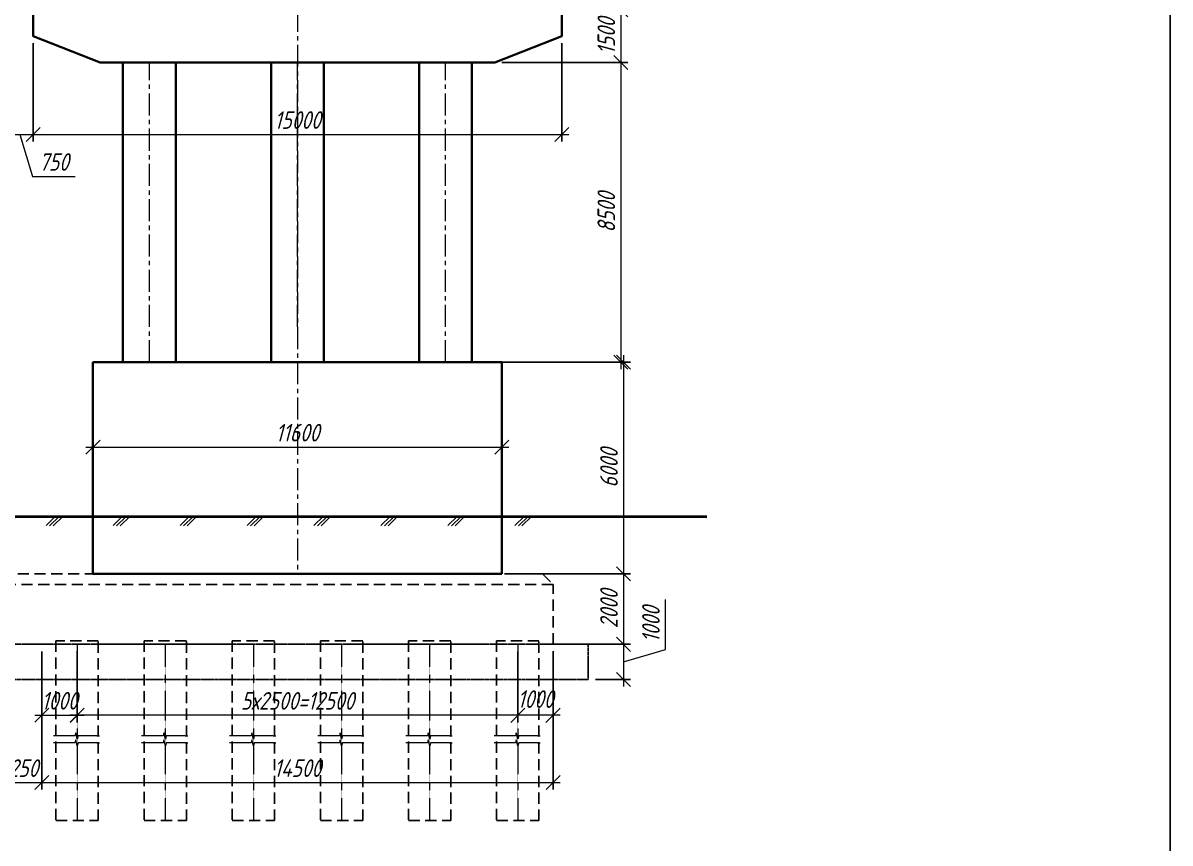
# Model space of a CAD drawing. Header units: millimetres. Extents: x 1864 to 10174863, y -4887456 to 5366151.
# Drawn here: x 4428832 to 4461373, y 15335 to 38596 of the extents above; entities that cross this region are included whole.
import ezdxf

# ---------------------------------------------------------------- set-up
doc = ezdxf.new("R2010")
doc.units = ezdxf.units.MM
doc.linetypes.add('невидимая', pattern=[9.525, 6.35, -3.175])
doc.linetypes.add('осевая', pattern=[2, 1.25, -0.25, 0.25, -0.25])
for name, color, linetype, lineweight in [('01_Основные', 7, 'Continuous', 40), ('04_Невидимые', 3, 'Continuous', 13), ('1-Бетон', 106, 'Continuous', 35), ('ИС_Ось', 3, 'осевая', 18), ('ИС_Размер', 3, 'Continuous', 18), ('ИС_Тонкая', 3, 'Continuous', 18)]:
    doc.layers.add(name, color=color, linetype=linetype, lineweight=lineweight)
doc.layers.add('ИС_Невидимая', color=4, linetype='невидимая')
doc.styles.add('0', font='isocpeur.ttf', dxfattribs={"width": 0.8, "oblique": 15})
doc.dimstyles.new('М200', dxfattribs={"dimscale": 200, "dimtxt": 2.5, "dimasz": 2, "dimexe": 1, "dimexo": 1, "dimgap": 0.8, "dimtad": 1, "dimdec": 0, "dimzin": 0, "dimdsep": 46, "dimtxsty": '0', "dimblk": 'OBLIQUE', "dimcen": 0.09, "dimdle": 1, "dimclrd": 256, "dimclre": 256, "dimclrt": 256, "dimadec": 4, "dimazin": 0, "dimtfac": 1, "dimtdec": 0, "dimtmove": 1, "dimatfit": 2, "dimfxl": 1, "dimtolj": 1, "dimtzin": 0, "dimlwd": -1, "dimarcsym": 0})

# ---------------------------------------------------------------- blocks, each defined once
blk = doc.blocks.new('_OBLIQUE')
at = {"color": 0, "linetype": 'ByBlock', "lineweight": -2}
blk.add_line((0.5, 0.5), (-0.5, -0.5), dxfattribs=at)
blk = doc.blocks.new('*D502')
at = {"layer": 'Defpoints', "color": 0, "linetype": 'Continuous', "transparency": 16777216}
for p in [(4442219, 37472, 5778), (4442219, 28972, 5778), (4445791, 28972)]:
    blk.add_point(p, dxfattribs=at)
at = {"layer": 'ИС_Размер', "lineweight": -2, "transparency": 16777216}
for p, q in [((4442419, 37472), (4445991, 37472)), ((4442419, 28972), (4445991, 28972))]:
    blk.add_line(p, q, dxfattribs=at)
at = {"layer": 'ИС_Размер', "transparency": 16777216}
blk.add_line((4445791, 37672), (4445791, 28772), dxfattribs=at)
at = {"layer": 'ИС_Размер', "linetype": 'Continuous', "transparency": 16777216, "xscale": 400, "yscale": 400, "zscale": 400}
for p, rotation in [((4445791, 37472), 90), ((4445791, 28972), 270)]:
    blk.add_blockref('_OBLIQUE', p, dxfattribs=dict(at, rotation=rotation))
at = {"layer": 'ИС_Размер', "linetype": 'Continuous', "transparency": 16777216, "insert": (4445381, 33222), "char_height": 500, "attachment_point": 5, "rotation": 90, "style": '0'}
blk.add_mtext('\\A1;8500', dxfattribs=at)
blk = doc.blocks.new('*D504')
at = {"layer": 'Defpoints', "color": 0, "linetype": 'Continuous', "transparency": 16777216}
for p in [(4442420, 26565), (4430820, 25972, 5778), (4442420, 25972, 5778)]:
    blk.add_point(p, dxfattribs=at)
at = {"layer": 'ИС_Размер', "lineweight": -2, "transparency": 16777216}
for p, q in [((4430820, 26172), (4430820, 26765)), ((4442420, 26172), (4442420, 26765))]:
    blk.add_line(p, q, dxfattribs=at)
at = {"layer": 'ИС_Размер', "transparency": 16777216}
blk.add_line((4430620, 26565), (4442620, 26565), dxfattribs=at)
at = {"layer": 'ИС_Размер', "linetype": 'Continuous', "transparency": 16777216, "xscale": 400, "yscale": 400, "zscale": 400, "rotation": 180}
blk.add_blockref('_OBLIQUE', (4430820, 26565), dxfattribs=at)
at = {"layer": 'ИС_Размер', "linetype": 'Continuous', "transparency": 16777216, "xscale": 400, "yscale": 400, "zscale": 400}
blk.add_blockref('_OBLIQUE', (4442420, 26565), dxfattribs=at)
at = {"layer": 'ИС_Размер', "linetype": 'Continuous', "transparency": 16777216, "insert": (4436620, 26975), "char_height": 500, "attachment_point": 5, "style": '0'}
blk.add_mtext('\\A1;11600', dxfattribs=at)
blk = doc.blocks.new('*D505')
at = {"layer": 'Defpoints', "color": 0, "linetype": 'Continuous', "transparency": 16777216}
for p in [(4429120, 38222, 5778), (4444120, 38222, 5778), (4444120, 35432)]:
    blk.add_point(p, dxfattribs=at)
at = {"layer": 'ИС_Размер', "lineweight": -2, "transparency": 16777216}
for p, q in [((4429120, 38022), (4429120, 35232)), ((4444120, 38022), (4444120, 35232))]:
    blk.add_line(p, q, dxfattribs=at)
at = {"layer": 'ИС_Размер', "transparency": 16777216}
blk.add_line((4428920, 35432), (4444320, 35432), dxfattribs=at)
at = {"layer": 'ИС_Размер', "linetype": 'Continuous', "transparency": 16777216, "xscale": 400, "yscale": 400, "zscale": 400, "rotation": 180}
blk.add_blockref('_OBLIQUE', (4429120, 35432), dxfattribs=at)
at = {"layer": 'ИС_Размер', "linetype": 'Continuous', "transparency": 16777216, "xscale": 400, "yscale": 400, "zscale": 400}
blk.add_blockref('_OBLIQUE', (4444120, 35432), dxfattribs=at)
at = {"layer": 'ИС_Размер', "linetype": 'Continuous', "transparency": 16777216, "insert": (4436620, 35842), "char_height": 500, "attachment_point": 5, "style": '0'}
blk.add_mtext('\\A1;15000', dxfattribs=at)
blk = doc.blocks.new('*D506')
at = {"layer": 'Defpoints', "color": 0, "linetype": 'Continuous', "transparency": 16777216}
for p in [(4429120, 38222, 5778), (4428370, 37722, 5778), (4429120, 35432)]:
    blk.add_point(p, dxfattribs=at)
at = {"layer": 'ИС_Размер', "lineweight": -2, "transparency": 16777216}
for p, q in [((4429120, 38022), (4429120, 35232)), ((4428370, 37522), (4428370, 35232))]:
    blk.add_line(p, q, dxfattribs=at)
at = {"layer": 'ИС_Размер', "transparency": 16777216}
for p, q in [((4428170, 35432), (4429320, 35432)), ((4428745, 35432), (4429102, 34242)), ((4429102, 34242), (4430316, 34242))]:
    blk.add_line(p, q, dxfattribs=at)
at = {"layer": 'ИС_Размер', "linetype": 'Continuous', "transparency": 16777216, "xscale": 400, "yscale": 400, "zscale": 400, "rotation": 180}
blk.add_blockref('_OBLIQUE', (4428370, 35432), dxfattribs=at)
at = {"layer": 'ИС_Размер', "linetype": 'Continuous', "transparency": 16777216, "xscale": 400, "yscale": 400, "zscale": 400}
blk.add_blockref('_OBLIQUE', (4429120, 35432), dxfattribs=at)
at = {"layer": 'ИС_Размер', "linetype": 'Continuous', "transparency": 16777216, "insert": (4429709, 34652), "char_height": 500, "attachment_point": 5, "style": '0'}
blk.add_mtext('\\A1;750', dxfattribs=at)
blk = doc.blocks.new('*D510')
at = {"layer": 'Defpoints', "color": 0, "linetype": 'Continuous', "transparency": 16777216}
for p in [(4444120, 38972, 5778), (4442219, 37472, 5778), (4445791, 37472)]:
    blk.add_point(p, dxfattribs=at)
at = {"layer": 'ИС_Размер', "transparency": 16777216}
blk.add_line((4445791, 39172), (4445791, 37272), dxfattribs=at)
at = {"layer": 'ИС_Размер', "lineweight": -2, "transparency": 16777216}
for p, q in [((4444320, 38972), (4445991, 38972)), ((4442419, 37472), (4445991, 37472))]:
    blk.add_line(p, q, dxfattribs=at)
at = {"layer": 'ИС_Размер', "linetype": 'Continuous', "transparency": 16777216, "xscale": 400, "yscale": 400, "zscale": 400}
for p, rotation in [((4445791, 38972), 90), ((4445791, 37472), 270)]:
    blk.add_blockref('_OBLIQUE', p, dxfattribs=dict(at, rotation=rotation))
at = {"layer": 'ИС_Размер', "linetype": 'Continuous', "transparency": 16777216, "insert": (4445381, 38222), "char_height": 500, "attachment_point": 5, "rotation": 90, "style": '0'}
blk.add_mtext('\\A1;1500', dxfattribs=at)
blk = doc.blocks.new('*D511')
at = {"layer": 'Defpoints', "color": 0, "linetype": 'Continuous', "transparency": 16777216}
for p in [(4442420, 28972, 5778), (4442420, 22972, 5778), (4445867, 22972)]:
    blk.add_point(p, dxfattribs=at)
at = {"layer": 'ИС_Размер', "lineweight": -2, "transparency": 16777216}
for p, q in [((4442620, 28972), (4446067, 28972)), ((4442620, 22972), (4446067, 22972))]:
    blk.add_line(p, q, dxfattribs=at)
at = {"layer": 'ИС_Размер', "transparency": 16777216}
blk.add_line((4445867, 29172), (4445867, 22772), dxfattribs=at)
at = {"layer": 'ИС_Размер', "linetype": 'Continuous', "transparency": 16777216, "xscale": 400, "yscale": 400, "zscale": 400}
for p, rotation in [((4445867, 28972), 90), ((4445867, 22972), 270)]:
    blk.add_blockref('_OBLIQUE', p, dxfattribs=dict(at, rotation=rotation))
at = {"layer": 'ИС_Размер', "linetype": 'Continuous', "transparency": 16777216, "insert": (4445457, 25972), "char_height": 500, "attachment_point": 5, "rotation": 90, "style": '0'}
blk.add_mtext('\\A1;6000', dxfattribs=at)
blk = doc.blocks.new('*D512')
at = {"layer": 'Defpoints', "color": 0, "linetype": 'Continuous', "transparency": 16777216}
for p in [(4443294, 22972, 5778), (4443595, 20972, 5778), (4445867, 20972)]:
    blk.add_point(p, dxfattribs=at)
at = {"layer": 'ИС_Размер', "transparency": 16777216}
blk.add_line((4445867, 23172), (4445867, 20772), dxfattribs=at)
at = {"layer": 'ИС_Размер', "lineweight": -2, "transparency": 16777216}
for p, q in [((4443494, 22972), (4446067, 22972)), ((4443795, 20972), (4446067, 20972))]:
    blk.add_line(p, q, dxfattribs=at)
at = {"layer": 'ИС_Размер', "linetype": 'Continuous', "transparency": 16777216, "xscale": 400, "yscale": 400, "zscale": 400}
for p, rotation in [((4445867, 22972), 90), ((4445867, 20972), 270)]:
    blk.add_blockref('_OBLIQUE', p, dxfattribs=dict(at, rotation=rotation))
at = {"layer": 'ИС_Размер', "linetype": 'Continuous', "transparency": 16777216, "insert": (4445457, 21972), "char_height": 500, "attachment_point": 5, "rotation": 90, "style": '0'}
blk.add_mtext('\\A1;2000', dxfattribs=at)
blk = doc.blocks.new('*D513')
at = {"layer": 'Defpoints', "color": 0, "linetype": 'Continuous', "transparency": 16777216}
for p in [(4444870, 20972, 5778), (4444870, 19972, 5778), (4445867, 19972)]:
    blk.add_point(p, dxfattribs=at)
at = {"layer": 'ИС_Размер', "transparency": 16777216}
for p, q in [((4447057, 20829), (4447057, 22243)), ((4445867, 21172), (4445867, 19772)), ((4445867, 20472), (4447057, 20829))]:
    blk.add_line(p, q, dxfattribs=at)
at = {"layer": 'ИС_Размер', "lineweight": -2, "transparency": 16777216}
for p, q in [((4445070, 20972), (4446067, 20972)), ((4445070, 19972), (4446067, 19972))]:
    blk.add_line(p, q, dxfattribs=at)
at = {"layer": 'ИС_Размер', "linetype": 'Continuous', "transparency": 16777216, "xscale": 400, "yscale": 400, "zscale": 400}
for p, rotation in [((4445867, 20972), 90), ((4445867, 19972), 270)]:
    blk.add_blockref('_OBLIQUE', p, dxfattribs=dict(at, rotation=rotation))
at = {"layer": 'ИС_Размер', "linetype": 'Continuous', "transparency": 16777216, "insert": (4446647, 21536), "char_height": 500, "attachment_point": 5, "rotation": 90, "style": '0'}
blk.add_mtext('\\A1;1000', dxfattribs=at)
blk = doc.blocks.new('земля')
at = {"layer": '04_Невидимые', "ltscale": 1000}
for points in [[(-536, -536), (0, 0)], [(-336, -536), (200, 0)], [(-136, -536), (400, 0)]]:
    blk.add_lwpolyline(points, dxfattribs=at)
blk = doc.blocks.new('*U472')
at = {"layer": '04_Невидимые', "xscale": 0.5000000000000201, "yscale": 0.5000000000000201, "zscale": 0.5000000000000201, "rotation": 359.2773730583461}
blk.add_blockref('земля', (36, 134), dxfattribs=at)
blk = doc.blocks.new('*U473')
at = {"color": 0, "linetype": 'ByBlock', "lineweight": -2, "transparency": 16777216}
for p in [(0, 0), (1900, 0), (3800, 0), (5700, 0), (7600, 0), (9500, 0), (11400, 0), (13300, 0), (15200, 0), (17100, 0), (19000, 0), (20900, 0), (22800, 0), (24700, 0), (26600, 0), (28500, 0)]:
    blk.add_blockref('*U472', p, dxfattribs=at)
blk = doc.blocks.new('*D965')
at = {"layer": 'Defpoints', "color": 0, "linetype": 'Continuous', "transparency": 16777216}
for p in [(4428120, 20972), (4429371, 20972), (4429371, 17050)]:
    blk.add_point(p, dxfattribs=at)
at = {"layer": 'ИС_Размер', "lineweight": -2, "transparency": 16777216}
for p, q in [((4428120, 20772), (4428120, 16850)), ((4429371, 20772), (4429371, 16850))]:
    blk.add_line(p, q, dxfattribs=at)
at = {"layer": 'ИС_Размер', "transparency": 16777216}
blk.add_line((4427920, 17050), (4429571, 17050), dxfattribs=at)
at = {"layer": 'ИС_Размер', "linetype": 'Continuous', "transparency": 16777216, "xscale": 400, "yscale": 400, "zscale": 400, "rotation": 180}
blk.add_blockref('_OBLIQUE', (4428120, 17050), dxfattribs=at)
at = {"layer": 'ИС_Размер', "linetype": 'Continuous', "transparency": 16777216, "xscale": 400, "yscale": 400, "zscale": 400}
blk.add_blockref('_OBLIQUE', (4429371, 17050), dxfattribs=at)
at = {"layer": 'ИС_Размер', "linetype": 'Continuous', "transparency": 16777216, "insert": (4428745, 17460), "char_height": 500, "attachment_point": 5, "style": '0'}
blk.add_mtext('\\A1;1250', dxfattribs=at)
blk = doc.blocks.new('*D966')
at = {"layer": 'Defpoints', "color": 0, "linetype": 'Continuous', "transparency": 16777216}
for p in [(4429370, 20972, 5778), (4443871, 20976, 5778), (4443871, 17050)]:
    blk.add_point(p, dxfattribs=at)
at = {"layer": 'ИС_Размер', "lineweight": -2, "transparency": 16777216}
for p, q in [((4429370, 20772), (4429370, 16850)), ((4443871, 20776), (4443871, 16850))]:
    blk.add_line(p, q, dxfattribs=at)
at = {"layer": 'ИС_Размер', "transparency": 16777216}
blk.add_line((4429170, 17050), (4444071, 17050), dxfattribs=at)
at = {"layer": 'ИС_Размер', "linetype": 'Continuous', "transparency": 16777216, "xscale": 400, "yscale": 400, "zscale": 400, "rotation": 180}
blk.add_blockref('_OBLIQUE', (4429370, 17050), dxfattribs=at)
at = {"layer": 'ИС_Размер', "linetype": 'Continuous', "transparency": 16777216, "xscale": 400, "yscale": 400, "zscale": 400}
blk.add_blockref('_OBLIQUE', (4443871, 17050), dxfattribs=at)
at = {"layer": 'ИС_Размер', "linetype": 'Continuous', "transparency": 16777216, "insert": (4436620, 17460), "char_height": 500, "attachment_point": 5, "style": '0'}
blk.add_mtext('\\A1;14500', dxfattribs=at)
blk = doc.blocks.new('*D967')
at = {"layer": 'Defpoints', "color": 0, "linetype": 'Continuous', "transparency": 16777216}
for p in [(4429370, 20972), (4430370, 20976), (4430370, 18961)]:
    blk.add_point(p, dxfattribs=at)
at = {"layer": 'ИС_Размер', "lineweight": -2, "transparency": 16777216}
for p, q in [((4429370, 20772), (4429370, 18761)), ((4430370, 20776), (4430370, 18761))]:
    blk.add_line(p, q, dxfattribs=at)
at = {"layer": 'ИС_Размер', "transparency": 16777216}
blk.add_line((4429170, 18961), (4430570, 18961), dxfattribs=at)
at = {"layer": 'ИС_Размер', "linetype": 'Continuous', "transparency": 16777216, "xscale": 400, "yscale": 400, "zscale": 400, "rotation": 180}
blk.add_blockref('_OBLIQUE', (4429370, 18961), dxfattribs=at)
at = {"layer": 'ИС_Размер', "linetype": 'Continuous', "transparency": 16777216, "xscale": 400, "yscale": 400, "zscale": 400}
blk.add_blockref('_OBLIQUE', (4430370, 18961), dxfattribs=at)
at = {"layer": 'ИС_Размер', "linetype": 'Continuous', "transparency": 16777216, "insert": (4429870, 19371), "char_height": 500, "attachment_point": 5, "style": '0'}
blk.add_mtext('\\A1;1000', dxfattribs=at)
blk = doc.blocks.new('*D969')
at = {"layer": 'Defpoints', "color": 0, "linetype": 'Continuous', "transparency": 16777216}
for p in [(4442870, 20972), (4443870, 20972), (4442870, 18958)]:
    blk.add_point(p, dxfattribs=at)
at = {"layer": 'ИС_Размер', "lineweight": -2, "transparency": 16777216}
for p, q in [((4442870, 20772), (4442870, 18758)), ((4443870, 20772), (4443870, 18758))]:
    blk.add_line(p, q, dxfattribs=at)
at = {"layer": 'ИС_Размер', "transparency": 16777216}
blk.add_line((4444070, 18958), (4442670, 18958), dxfattribs=at)
at = {"layer": 'ИС_Размер', "linetype": 'Continuous', "transparency": 16777216, "xscale": 400, "yscale": 400, "zscale": 400, "rotation": 180}
blk.add_blockref('_OBLIQUE', (4442870, 18958), dxfattribs=at)
at = {"layer": 'ИС_Размер', "linetype": 'Continuous', "transparency": 16777216, "xscale": 400, "yscale": 400, "zscale": 400}
blk.add_blockref('_OBLIQUE', (4443870, 18958), dxfattribs=at)
at = {"layer": 'ИС_Размер', "linetype": 'Continuous', "transparency": 16777216, "insert": (4443370, 19418), "char_height": 500, "attachment_point": 5, "style": '0'}
blk.add_mtext('\\A1;1000', dxfattribs=at)
blk = doc.blocks.new('*D970')
at = {"layer": 'Defpoints', "color": 0, "linetype": 'Continuous', "transparency": 16777216}
for p in [(4430370, 20972), (4442870, 20972), (4430370, 18958)]:
    blk.add_point(p, dxfattribs=at)
at = {"layer": 'ИС_Размер', "lineweight": -2, "transparency": 16777216}
for p, q in [((4430370, 20772), (4430370, 18758)), ((4442870, 20772), (4442870, 18758))]:
    blk.add_line(p, q, dxfattribs=at)
at = {"layer": 'ИС_Размер', "transparency": 16777216}
blk.add_line((4443070, 18958), (4430170, 18958), dxfattribs=at)
at = {"layer": 'ИС_Размер', "linetype": 'Continuous', "transparency": 16777216, "xscale": 400, "yscale": 400, "zscale": 400, "rotation": 180}
blk.add_blockref('_OBLIQUE', (4430370, 18958), dxfattribs=at)
at = {"layer": 'ИС_Размер', "linetype": 'Continuous', "transparency": 16777216, "xscale": 400, "yscale": 400, "zscale": 400}
blk.add_blockref('_OBLIQUE', (4442870, 18958), dxfattribs=at)
at = {"layer": 'ИС_Размер', "linetype": 'Continuous', "transparency": 16777216, "insert": (4436620, 19368), "char_height": 500, "width": 2082.04, "attachment_point": 5, "style": '0'}
blk.add_mtext('\\A1;5х2500=12500', dxfattribs=at)
blk = doc.blocks.new('*U955')
at = {"color": 0, "linetype": 'ByBlock', "lineweight": -2}
for p, q in [((21.9, 0), (0, 0)), ((47.2, 0), (25.4, 0)), ((47.2, 0), (50.2, 0)), ((0, 0), (-3, 0))]:
    blk.add_line(p, q, dxfattribs=at)
blk.add_lwpolyline([(25.4, 0), (24.5, -3.5), (22.7, 3.5), (21.9, 0)], dxfattribs=at)
blk = doc.blocks.new('*U956')
at = {"color": 0, "linetype": 'ByBlock', "lineweight": -2}
for p, q in [((21.9, 0), (0, 0)), ((47.2, 0), (25.4, 0)), ((47.2, 0), (50.2, 0)), ((0, 0), (-3, 0))]:
    blk.add_line(p, q, dxfattribs=at)
blk.add_lwpolyline([(25.4, 0), (24.5, -3.5), (22.7, 3.5), (21.9, 0)], dxfattribs=at)
blk = doc.blocks.new('*U959')
at = {"layer": 'ИС_Невидимая', "ltscale": 50}
blk.add_lwpolyline([(-618, 2550), (582, 2550), (582, -2550), (-618, -2550)], close=True, dxfattribs=at)
at = {"layer": 'ИС_Ось', "ltscale": 0.3}
blk.add_lwpolyline([(-18, 2450), (-18, -2550)], dxfattribs=at)
at = {"layer": 'ИС_Тонкая', "xscale": -24.62300410485155, "yscale": 24.62300410485155, "zscale": 24.62300410485155}
for name, p in [('*U955', (582, -150)), ('*U956', (582, -342))]:
    blk.add_blockref(name, p, dxfattribs=at)
blk = doc.blocks.new('*U960')
at = {"layer": '1-Бетон', "color": 0, "linetype": 'ByBlock', "lineweight": -2, "transparency": 16777216}
for p in [(0, 0), (2500, 0), (5000, 0), (7500, 0), (10000, 0), (12500, 0)]:
    blk.add_blockref('*U959', p, dxfattribs=at)

msp = doc.modelspace()

# ---------------------------------------------------------------- linework, layer by layer
at = {"color": 1}
msp.add_lwpolyline([(4400651.8, 60973.5), (4461373.1, 60973.5), (4461373.1, -10235), (4400651.8, -10235)], close=True, dxfattribs=at)
at = {"layer": '01_Основные', "elevation": 22652.5}
msp.add_lwpolyline([(4409858.5, 24601.4), (4448230.1, 24601.4)], dxfattribs=at)
at = {"layer": '1-Бетон', "elevation": 5778.2}
msp.add_lwpolyline([(4429120, 38972.3), (4444119.8, 38972.3), (4444119.6, 38222.3), (4442219.4, 37472.3), (4431019.6, 37472.3), (4429119.8, 38222.3), (4429120, 38972.3)], dxfattribs=at)
for points in [[(4433169.7, 37472.3), (4431669.7, 37472.3), (4431669.7, 28972.3), (4433169.7, 28972.3)], [(4437369.7, 37472.3), (4435869.7, 37472.3), (4435869.7, 28972.3), (4437369.7, 28972.3)], [(4441569.7, 37472.3), (4440069.7, 37472.3), (4440069.7, 28972.3), (4441569.7, 28972.3)], [(4442419.7, 22972.2), (4430819.7, 22972.2), (4430819.7, 28972.3), (4442419.7, 28972.3)]]:
    msp.add_lwpolyline(points, close=True, dxfattribs=at)
at = {"layer": 'ИС_Невидимая', "ltscale": 50, "elevation": 5778.2}
for points in [[(4443869.9, 22672.3), (4413619.7, 22672.1), (4413919.3, 22972.1), (4443569.9, 22972.3)], [(4413620.1, 20972.2), (4443870.2, 20972.2), (4443869.9, 22672.2), (4413619.7, 22672.2)]]:
    msp.add_lwpolyline(points, close=True, dxfattribs=at)
at = {"layer": 'ИС_Невидимая', "ltscale": 0.3, "elevation": 5778.2}
for points in [[(4444870.7, 20972.2), (4412620.9, 20972.2), (4412620.9, 19972.2)], [(4444870.7, 20972), (4444870.7, 19972)], [(4444870.7, 19972.2), (4412620.9, 19972.2)]]:
    msp.add_lwpolyline(points, dxfattribs=at)
at = {"layer": 'ИС_Ось', "ltscale": 500}
for p, q in [((4432419.7, 28972.3, 5778.2), (4432419.7, 37472.3, 5778.2)), ((4436619.7, 29972.3, 5778.2), (4436619.7, 37472.3, 5778.2)), ((4440819.7, 28972.3, 5778.2), (4440819.7, 37472.3, 5778.2))]:
    msp.add_line(p, q, dxfattribs=at)
at = {"layer": 'ИС_Ось', "ltscale": 500, "elevation": 5778.2, "flags": 128}
msp.add_lwpolyline([(4436619.7, 38972.3), (4436619.7, 22972.2)], dxfattribs=at)

# ---------------------------------------------------------------- block references
at = {"color": 1}
msp.add_blockref('*U473', (4414524.2, 24468.3, 22652.5), dxfattribs=at)
at = {"layer": '1-Бетон', "xscale": -1}
msp.add_blockref('*U960', (4442851.6, 18522.2, 5778.2), dxfattribs=at)

# ---------------------------------------------------------------- dimensions: what is measured, and where the dimension line sits
at = {"layer": 'ИС_Размер', "linetype": 'Continuous'}
for base, p1, p2, picture, middle in [((4445790.8, 37472.3), (4444119.8, 38972.3, 5778.2), (4442219.4, 37472.3, 5778.2), '*D510', (4445380.8, 38222.3)), ((4445790.8, 28972.3), (4442219.4, 37472.3, 5778.2), (4442219.4, 28972.3, 5778.2), '*D502', (4445380.8, 33222.3)), ((4445866.8, 22972.2), (4442419.7, 28972.3, 5778.2), (4442419.7, 22972.2, 5778.2), '*D511', (4445456.8, 25972.3)), ((4445866.8, 20972.2), (4443294.4, 22972.2, 5778.2), (4443594.8, 20972.2, 5778.2), '*D512', (4445456.8, 21972.2)), ((4445866.8, 19972.2), (4444870.2, 20972, 5778.2), (4444870.2, 19972.2, 5778.2), '*D513', (4446646.8, 20989.1))]:
    dim = msp.add_linear_dim(base=base, p1=p1, p2=p2, angle=90, dimstyle='М200', dxfattribs=at)
    dim.commit()
    dim.dimension.update_dxf_attribs({"geometry": picture, "text_midpoint": middle})
for base, p1, p2, picture, middle in [((4429119.8, 35432.5), (4428370.1, 37722.3, 5778.2), (4429119.8, 38222.3, 5778.2), '*D506', (4429261.9, 34652.5)), ((4444119.6, 35432.5), (4429119.8, 38222.3, 5778.2), (4444119.6, 38222.3, 5778.2), '*D505', (4436619.7, 35842.5)), ((4442419.7, 26564.7), (4430819.7, 25972.3, 5778.2), (4442419.7, 25972.3, 5778.2), '*D504', (4436619.7, 26974.7))]:
    dim = msp.add_linear_dim(base=base, p1=p1, p2=p2, dimstyle='М200', dxfattribs=at)
    dim.commit()
    dim.dimension.update_dxf_attribs({"geometry": picture, "text_midpoint": middle})
for base, p1, p2, picture, middle in [((4429370.5, 17050.4, 5778.2), (4428120.1, 20972.2, 5778.2), (4429370.5, 20972.2, 5778.2), '*D965', (4428745.3, 17050.4, 5778.2)), ((4430370.1, 18961.4, 5778.2), (4429370.1, 20972.2, 5778.2), (4430370.1, 20975.5, 5778.2), '*D967', (4429870.4, 18961.4, 5778.2))]:
    dim = msp.add_linear_dim(base=base, p1=p1, p2=p2, dimstyle='М200', dxfattribs=at)
    dim.commit()
    dim.dimension.update_dxf_attribs({"geometry": picture, "text_midpoint": middle, "dimtype": 160})
dim = msp.add_linear_dim(base=(4443870.7, 17050.4), p1=(4429370.1, 20972.2, 5778.2), p2=(4443870.7, 20975.5, 5778.2), dimstyle='М200', override={"dimrnd": 5}, dxfattribs=at)
dim.commit()
dim.dimension.update_dxf_attribs({"geometry": '*D966', "text_midpoint": (4436620.4, 17460.4)})
dim = msp.add_linear_dim(base=(4430370.1, 18958.1, 5778.2), p1=(4442870.1, 20972.2, 5778.2), p2=(4430370.1, 20972.2, 5778.2), angle=180, text='5х2500=<>', dimstyle='М200', dxfattribs=at)
dim.commit()
dim.dimension.update_dxf_attribs({"geometry": '*D970', "text_midpoint": (4436620.1, 19368.1, 5778.2)})
dim = msp.add_linear_dim(base=(4442870.1, 18958.1, 5778.2), p1=(4443870.1, 20972.2, 5778.2), p2=(4442870.1, 20972.2, 5778.2), angle=180, dimstyle='М200', dxfattribs=at)
dim.commit()
dim.dimension.update_dxf_attribs({"geometry": '*D969', "text_midpoint": (4443370.1, 19008, 5778.2), "dimtype": 160})

doc.saveas('drawing.dxf')
